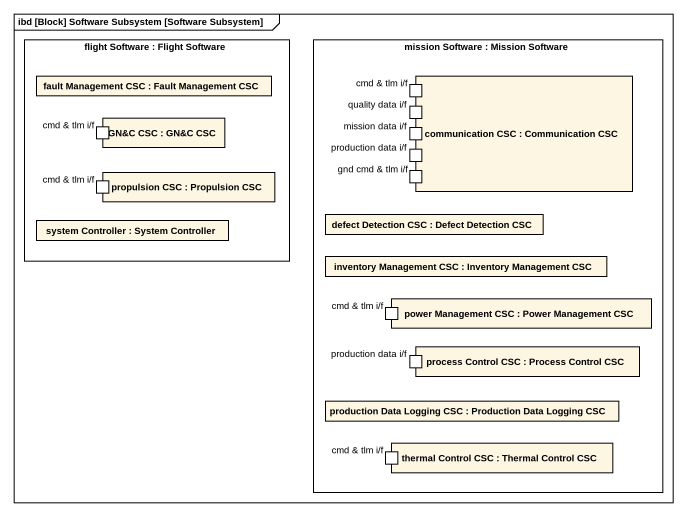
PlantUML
@startuml
mainframe ibd [Block] Software Subsystem [Software Subsystem]
rectangle "flight Software : Flight Software" as flight_Software {
  rectangle "fault Management CSC : Fault Management CSC" as fault_Management_CSC
  rectangle "GN&C CSC : GN&C CSC" as GN_C_CSC {
    port "cmd & tlm i/f" as cmd_tlm_i_f_2
  }
  rectangle "propulsion CSC : Propulsion CSC" as propulsion_CSC {
    port "cmd & tlm i/f" as cmd_tlm_i_f_3
  }
  rectangle "system Controller : System Controller" as system_Controller
}
rectangle "mission Software : Mission Software" as mission_Software {
  rectangle "communication CSC : Communication CSC" as communication_CSC {
    port "cmd & tlm i/f" as cmd_tlm_i_f
    port "quality data i/f" as quality_data_i_f
    port "mission data i/f" as mission_data_i_f
    port "production data i/f" as production_data_i_f
    port "gnd cmd & tlm i/f" as gnd_cmd_tlm_i_f
  }
  rectangle "defect Detection CSC : Defect Detection CSC" as defect_Detection_CSC
  rectangle "inventory Management CSC : Inventory Management CSC" as inventory_Management_CSC
  rectangle "power Management CSC : Power Management CSC" as power_Management_CSC {
    port "cmd & tlm i/f" as cmd_tlm_i_f_4
  }
  rectangle "process Control CSC : Process Control CSC" as process_Control_CSC {
    port "production data i/f" as production_data_i_f_2
  }
  rectangle "production Data Logging CSC : Production Data Logging CSC" as production_Data_Logging_CSC
  rectangle "thermal Control CSC : Thermal Control CSC" as thermal_Control_CSC {
    port "cmd & tlm i/f" as cmd_tlm_i_f_5
  }
}
@enduml
